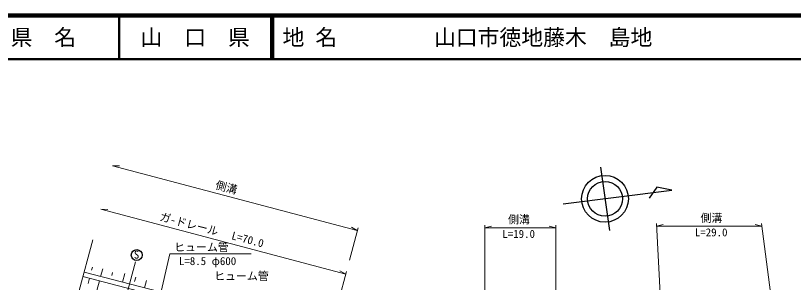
# Model space of a CAD drawing. Units: millimetres, scale not verified. Extents: x 40000 to 680000, y 20000 to 380000.
# Drawn here: x 309274 to 487313, y 318834 to 380000 of the extents above; entities that cross this region are included whole.
import ezdxf
from ezdxf.enums import TextEntityAlignment as Align

# ---------------------------------------------------------------- set-up
doc = ezdxf.new("R2010")
doc.units = ezdxf.units.MM
doc.header["$LTSCALE"] = 1000
doc.linetypes.add('CHAIN', pattern=[18.5, 12, -1.5, 3.5, -1.5])
for name, color, linetype, lineweight in [('M-BGD', 7, 'Continuous', 13), ('M-BMK', 2, 'CHAIN', 13), ('M-BMK-SRVR', 3, 'Continuous', 25), ('M-STR-HTXT', 7, 'Continuous', 13), ('M-TTL', 2, 'Continuous', 140), ('M-TTL-LINE', 7, 'Continuous', 50)]:
    doc.layers.add(name, color=color, linetype=linetype, lineweight=lineweight)
doc.layers.add('M-TTL-TXT', color=7, linetype='Continuous')
doc.styles.add('ＭＳ ゴシック', font='')
doc.styles.get('ＭＳ ゴシック').set_extended_font_data('MS Gothic')

msp = doc.modelspace()

# ---------------------------------------------------------------- linework, layer by layer
at = {"layer": 'M-BGD'}
for p, q in [((326887, 322343), (326690, 321623)), ((336701, 323531), (329986, 298778)), ((324967, 321214), (346499, 315587)), ((329222, 321986), (328738, 320229)), ((331474, 321144), (331278, 320424)), ((334306, 320850), (333784, 318910)), ((324698, 320210), (346184, 314595)), ((326198, 319818), (325861, 318584)), ((328462, 319226), (326622, 312543)), ((336778, 320076), (336508, 319058)), ((339243, 319283), (338792, 317601))]:
    msp.add_line(p, q, dxfattribs=at)
at = {"layer": 'M-BGD', "lineweight": 25}
msp.add_circle((337016, 325109), 1250, dxfattribs=at)
at = {"layer": 'M-BMK'}
msp.add_line((326943, 328587), (310247, 266286), dxfattribs=at)
at = {"layer": 'M-BMK-SRVR'}
for p, q in [((443150, 345237), (445239, 330777)), ((456081, 340636), (454328, 338139)), ((459467, 340003), (456081, 340636)), ((434598, 336846), (459467, 340003))]:
    msp.add_line(p, q, dxfattribs=at)
for radius in [5351, 4000]:
    msp.add_circle((444191, 338002), radius, dxfattribs=at)
at = {"layer": 'M-STR-HTXT'}
for p, q in [((331490, 345557), (387491, 330725)), ((331490, 345557), (333036, 345535)), ((328822, 335599), (384852, 320760)), ((328822, 335599), (330368, 335578)), ((385697, 323949), (387655, 331341)), ((387491, 330725), (386137, 331472)), ((416696, 285607), (416696, 331994)), ((416696, 331357), (418196, 331732)), ((416696, 331357), (432907, 331357)), ((432907, 331357), (431407, 331732)), ((432907, 286354), (432907, 331994)), ((458492, 286031), (455936, 332348)), ((455971, 331712), (457471, 332087)), ((455971, 331712), (480076, 331712)), ((480076, 331712), (478576, 332087)), ((485868, 287083), (479994, 332344)), ((337075, 292895), (344612, 325359)), ((344612, 325359), (363221, 325359)), ((377123, 291576), (385015, 321376)), ((384852, 320760), (383498, 321506))]:
    msp.add_line(p, q, dxfattribs=at)
at = {"layer": 'M-TTL'}
msp.add_line((680000, 380000), (40000, 380000), dxfattribs=at)
at = {"layer": 'M-TTL-LINE'}
for p, q in [((333000, 380000), (333000, 370000)), ((367750, 380000), (367750, 370000)), ((368250, 380000), (368250, 370000)), ((40000, 370000), (680000, 370000))]:
    msp.add_line(p, q, dxfattribs=at)

# ---------------------------------------------------------------- texts
at = {"layer": 'M-BGD', "style": 'ＭＳ ゴシック'}
msp.add_text('S', height=1833, dxfattribs=at).set_placement((336337, 323735), align=Align.BOTTOM_LEFT)
at = {"layer": 'M-STR-HTXT', "style": 'ＭＳ ゴシック'}
for s, p in [('側溝', (354753, 339836)), ('ガ-ドレール', (341972, 332557)), ('L=70.0', (358422, 328228))]:
    msp.add_text(s, height=1833, rotation=345.166, dxfattribs=at).set_placement(p, align=Align.BOTTOM_LEFT)
for s, p in [('側溝', (466048, 332138)), ('側溝', (421991, 331783)), ('L=29.0', (464739, 328855)), ('L=19.0', (420682, 328500)), ('ヒューム管', (345579, 325436)), ('L=8.5 φ600', (346661, 322269)), ('ヒューム管', (354724, 318835))]:
    msp.add_text(s, height=1833, dxfattribs=at).set_placement(p, align=Align.BOTTOM_LEFT)
at = {"layer": 'M-TTL-TXT', "style": 'ＭＳ ゴシック'}
for s, p in [('県\u3000名', (315625, 375000)), ('山\u3000口\u3000県', (350375, 375000))]:
    msp.add_text(s, height=3666, dxfattribs=at).set_placement(p, align=Align.MIDDLE_CENTER)
for s, p in [('地 名', (370380, 375000)), ('山口市徳地藤木\u3000島地', (405024, 375000))]:
    msp.add_text(s, height=3666, dxfattribs=at).set_placement(p, align=Align.MIDDLE_LEFT)

doc.saveas('drawing.dxf')
